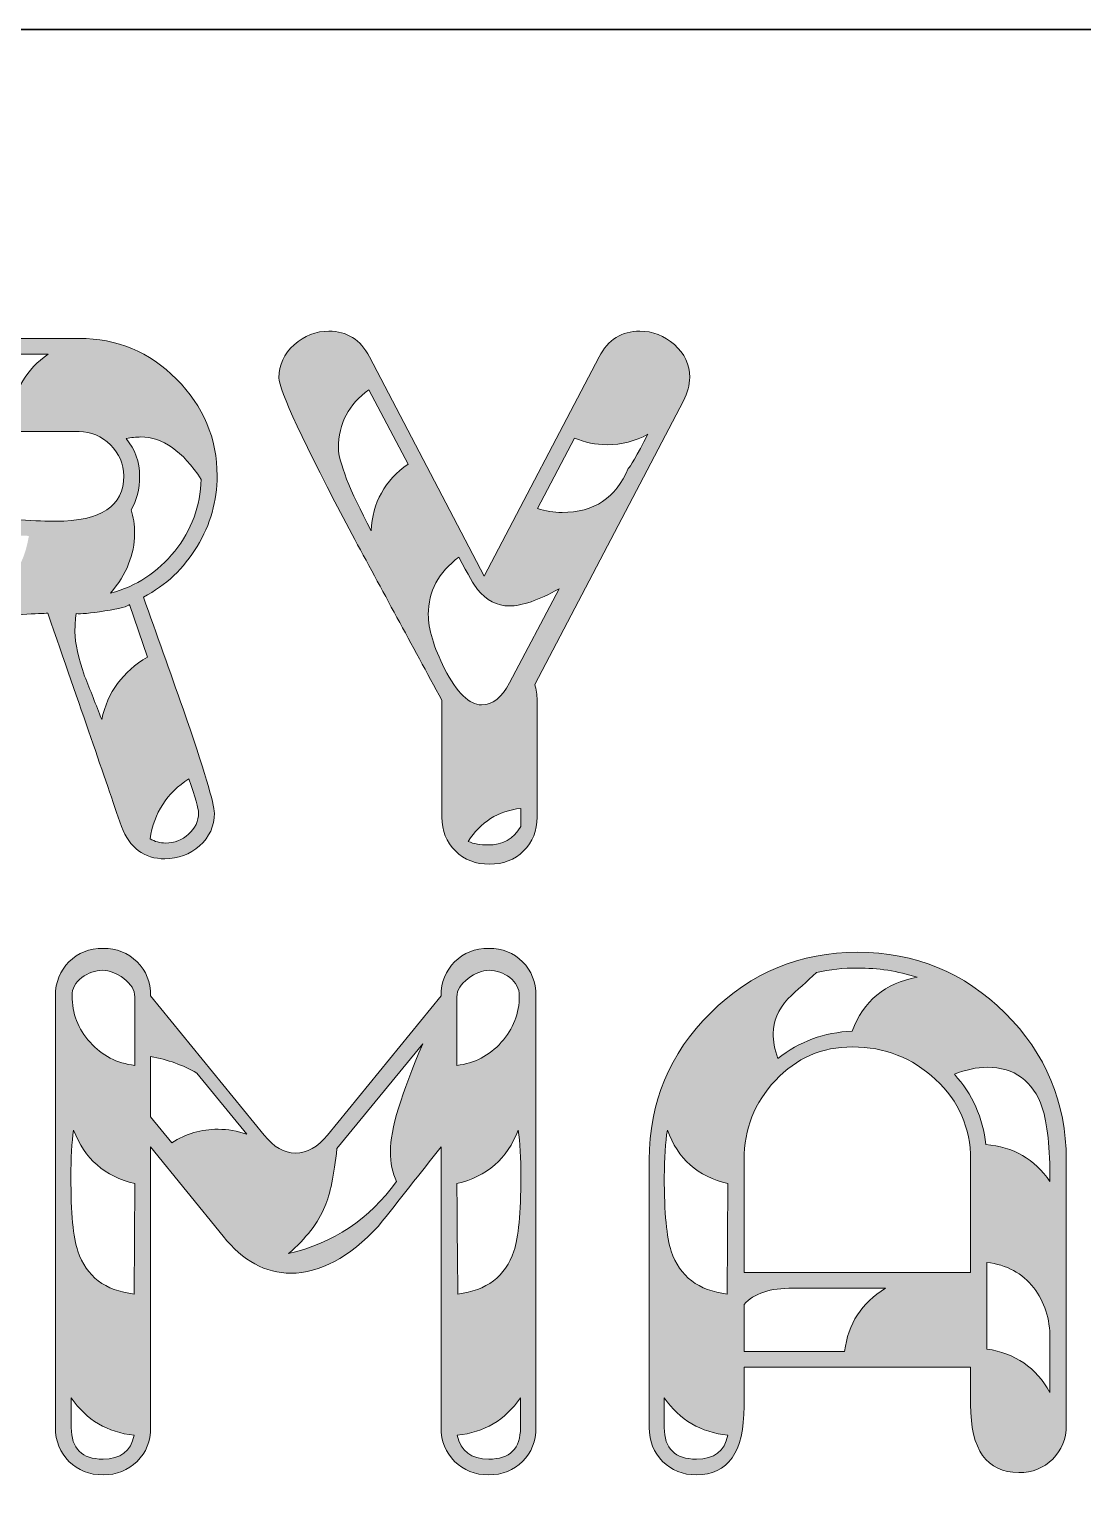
# Model space of a CAD drawing. Extents: x 49 to 2005, y -1071 to -24.
# Drawn here: x 528 to 719.3, y -293.1 to -24.2 of the extents above; entities that cross this region are included whole.
import ezdxf

# ---------------------------------------------------------------- set-up
doc = ezdxf.new("R2010")
doc.units = 0
doc.header["$MEASUREMENT"] = 0
doc.layers.add('Layer 1', color=7, linetype='Continuous', lineweight=0)

# ---------------------------------------------------------------- blocks, each defined once
blk = doc.blocks.new('Block_6')
at = {"layer": 'Layer 1', "true_color": 0x010101, "transparency": 33554687}
h = blk.add_hatch(color=18, dxfattribs=at)
h.dxf.hatch_style = 2
edge = h.paths.add_edge_path()
edge.add_spline(control_points=[(617.19, -278.05), (617.19, -278.05), (617.19, -272.67), (617.19, -272.67), (614.42, -276.67), (610.6, -278.93), (605.72, -279.44), (606.33, -282.33), (608.23, -283.78), (611.42, -283.78), (615.27, -283.78), (617.19, -281.87), (617.19, -278.05)], knot_values=[0, 0, 0, 0, 1, 1, 1, 2, 2, 2, 3, 3, 3, 4, 4, 4, 4], degree=3, periodic=0)
edge = h.paths.add_edge_path()
edge.add_spline(control_points=[(617.26, -232.55), (617.26, -229.11), (617.1, -226.26), (616.77, -224.03), (614.8, -229.25), (611.09, -232.48), (605.65, -233.74), (605.65, -235.98), (605.68, -239.33), (605.72, -243.8), (605.77, -248.28), (605.8, -251.61), (605.8, -253.8), (611.05, -253.19), (614.45, -250.61), (616, -246.04), (616.84, -243.57), (617.26, -239.08), (617.26, -232.55)], knot_values=[0, 0, 0, 0, 1, 1, 1, 2, 2, 2, 3, 3, 3, 4, 4, 4, 5, 5, 5, 6, 6, 6, 6], degree=3, periodic=0)
edge = h.paths.add_edge_path()
edge.add_spline(control_points=[(616.98, -199.64), (616.98, -198.33), (616.41, -197.24), (615.26, -196.35), (614.11, -195.47), (612.85, -195.03), (611.49, -195.03), (610.27, -195.03), (609, -195.53), (607.66, -196.53), (606.32, -197.53), (605.65, -198.64), (605.65, -199.85), (605.65, -199.85), (605.65, -212.29), (605.65, -212.29), (608.84, -211.91), (611.53, -210.52), (613.71, -208.09), (615.89, -205.67), (616.98, -202.85), (616.98, -199.64)], knot_values=[0, 0, 0, 0, 1, 1, 1, 2, 2, 2, 3, 3, 3, 4, 4, 4, 5, 5, 5, 6, 6, 6, 7, 7, 7, 7], degree=3, periodic=0)
edge = h.paths.add_edge_path()
edge.add_spline(control_points=[(599.46, -208.37), (599.46, -208.37), (583.85, -227.38), (583.85, -227.38), (583.33, -232.18), (582.61, -235.7), (581.67, -237.93), (580.45, -240.87), (578.24, -243.71), (575.06, -246.46), (583.17, -244.55), (589.71, -240.19), (594.68, -233.39), (593.93, -231.81), (593.56, -229.99), (593.56, -227.94), (593.56, -223.93), (595.53, -217.41), (599.46, -208.37)], knot_values=[0, 0, 0, 0, 1, 1, 1, 2, 2, 2, 3, 3, 3, 4, 4, 4, 5, 5, 5, 6, 6, 6, 6], degree=3, periodic=0)
edge = h.paths.add_edge_path()
edge.add_spline(control_points=[(567.46, -224.8), (567.46, -224.8), (558.38, -213.68), (558.38, -213.68), (555.9, -212.24), (553.11, -211.24), (550.01, -210.68), (550.01, -210.68), (550.01, -221.65), (550.01, -221.65), (550.01, -221.65), (553.88, -226.33), (553.88, -226.33), (556.41, -224.7), (559.2, -223.89), (562.25, -223.89), (564.03, -223.89), (565.77, -224.19), (567.46, -224.8)], knot_values=[0, 0, 0, 0, 1, 1, 1, 2, 2, 2, 3, 3, 3, 4, 4, 4, 5, 5, 5, 6, 6, 6, 6], degree=3, periodic=0)
edge = h.paths.add_edge_path()
edge.add_spline(control_points=[(547.13, -212.29), (547.13, -212.29), (547.13, -199.85), (547.13, -199.85), (547.13, -198.64), (546.46, -197.53), (545.12, -196.53), (543.79, -195.53), (542.51, -195.03), (541.29, -195.03), (539.93, -195.03), (538.66, -195.47), (537.49, -196.35), (536.32, -197.24), (535.73, -198.33), (535.73, -199.64), (535.73, -202.85), (536.82, -205.67), (539, -208.09), (541.18, -210.52), (543.89, -211.91), (547.13, -212.29)], knot_values=[0, 0, 0, 0, 1, 1, 1, 2, 2, 2, 3, 3, 3, 4, 4, 4, 5, 5, 5, 6, 6, 6, 7, 7, 7, 7], degree=3, periodic=0)
edge = h.paths.add_edge_path()
edge.add_spline(control_points=[(546.99, -279.44), (542.16, -278.93), (538.36, -276.67), (535.59, -272.67), (535.59, -272.67), (535.59, -278.05), (535.59, -278.05), (535.59, -281.87), (537.52, -283.78), (541.36, -283.78), (544.55, -283.78), (546.43, -282.33), (546.99, -279.44)], knot_values=[0, 0, 0, 0, 1, 1, 1, 2, 2, 2, 3, 3, 3, 4, 4, 4, 4], degree=3, periodic=0)
edge = h.paths.add_edge_path()
edge.add_spline(control_points=[(547.13, -233.74), (541.69, -232.48), (537.98, -229.25), (536.01, -224.03), (535.69, -226.26), (535.52, -229.11), (535.52, -232.55), (535.52, -239.08), (535.94, -243.57), (536.79, -246.04), (538.34, -250.61), (541.74, -253.19), (546.99, -253.8), (546.99, -253.8), (547.13, -233.74), (547.13, -233.74)], knot_values=[0, 0, 0, 0, 1, 1, 1, 2, 2, 2, 3, 3, 3, 4, 4, 4, 5, 5, 5, 5], degree=3, periodic=0)
edge = h.paths.add_edge_path()
edge.add_spline(control_points=[(620, -278.05), (620, -280.52), (619.2, -282.57), (617.58, -284.2), (615.96, -285.83), (613.91, -286.64), (611.42, -286.64), (608.94, -286.64), (606.87, -285.83), (605.23, -284.2), (603.59, -282.57), (602.77, -280.52), (602.77, -278.05), (602.77, -278.05), (602.77, -227.1), (602.77, -227.1), (598.97, -231.9), (595.17, -236.7), (591.38, -241.5), (586.03, -247.18), (580.73, -250.02), (575.48, -250.02), (570.88, -250.02), (566.78, -247.79), (563.17, -243.31), (563.17, -243.31), (550.01, -227.1), (550.01, -227.1), (550.01, -227.1), (550.01, -278.05), (550.01, -278.05), (550.01, -280.52), (549.19, -282.57), (547.55, -284.2), (545.91, -285.83), (543.85, -286.64), (541.36, -286.64), (538.87, -286.64), (536.81, -285.83), (535.17, -284.2), (533.53, -282.57), (532.71, -280.52), (532.71, -278.05), (532.71, -278.05), (532.71, -199.64), (532.71, -199.64), (532.71, -197.17), (533.53, -195.12), (535.17, -193.49), (536.81, -191.86), (538.87, -191.04), (541.36, -191.04), (543.85, -191.04), (545.91, -191.86), (547.55, -193.49), (549.19, -195.12), (550.01, -197.17), (550.01, -199.64), (550.01, -199.64), (570.62, -224.94), (570.62, -224.94), (572.36, -227.13), (574.26, -228.22), (576.32, -228.22), (578.43, -228.22), (580.38, -227.13), (582.16, -224.94), (582.16, -224.94), (602.77, -199.64), (602.77, -199.64), (602.77, -197.17), (603.59, -195.12), (605.23, -193.49), (606.87, -191.86), (608.94, -191.04), (611.42, -191.04), (613.91, -191.04), (615.96, -191.86), (617.58, -193.49), (619.2, -195.12), (620, -197.17), (620, -199.64), (620, -199.64), (620, -278.05), (620, -278.05)], knot_values=[0, 0, 0, 0, 1, 1, 1, 2, 2, 2, 3, 3, 3, 4, 4, 4, 5, 5, 5, 6, 6, 6, 7, 7, 7, 8, 8, 8, 9, 9, 9, 10, 10, 10, 11, 11, 11, 12, 12, 12, 13, 13, 13, 14, 14, 14, 15, 15, 15, 16, 16, 16, 17, 17, 17, 18, 18, 18, 19, 19, 19, 20, 20, 20, 21, 21, 21, 22, 22, 22, 23, 23, 23, 24, 24, 24, 25, 25, 25, 26, 26, 26, 27, 27, 27, 28, 28, 28, 28], degree=3, periodic=0)
h = blk.add_hatch(color=18, dxfattribs=at)
h.dxf.hatch_style = 2
edge = h.paths.add_edge_path()
edge.add_spline(control_points=[(713.38, -261.9), (713.38, -258.27), (712.4, -255.19), (710.44, -252.68), (708.35, -250.02), (705.5, -248.49), (701.92, -248.07), (701.92, -248.07), (701.92, -263.79), (701.92, -263.79), (707.04, -264.54), (710.86, -267.17), (713.38, -271.69), (713.38, -271.69), (713.38, -261.9), (713.38, -261.9)], knot_values=[0, 0, 0, 0, 1, 1, 1, 2, 2, 2, 3, 3, 3, 4, 4, 4, 5, 5, 5, 5], degree=3, periodic=0)
edge = h.paths.add_edge_path()
edge.add_spline(control_points=[(713.38, -233.39), (713.38, -227.24), (712.91, -222.77), (711.98, -219.97), (710.3, -215.08), (706.96, -212.64), (701.96, -212.64), (700.09, -212.64), (698.11, -213.06), (696.01, -213.89), (699.28, -217.53), (701.19, -221.79), (701.75, -226.68), (706.7, -227.06), (710.58, -229.29), (713.38, -233.39)], knot_values=[0, 0, 0, 0, 1, 1, 1, 2, 2, 2, 3, 3, 3, 4, 4, 4, 5, 5, 5, 5], degree=3, periodic=0)
edge = h.paths.add_edge_path()
edge.add_spline(control_points=[(689.25, -196.28), (685.74, -195.17), (682.12, -194.61), (678.42, -194.61), (675.89, -194.61), (673.4, -194.89), (670.96, -195.44), (669.23, -197.03), (667.49, -198.61), (665.76, -200.2), (663.98, -202.2), (663.09, -204.3), (663.09, -206.49), (663.09, -207.84), (663.37, -209.35), (663.93, -211.03), (667.87, -207.95), (672.37, -206.3), (677.44, -206.07), (679.5, -200.62), (683.44, -197.36), (689.25, -196.28)], knot_values=[0, 0, 0, 0, 1, 1, 1, 2, 2, 2, 3, 3, 3, 4, 4, 4, 5, 5, 5, 6, 6, 6, 7, 7, 7, 7], degree=3, periodic=0)
edge = h.paths.add_edge_path()
edge.add_spline(control_points=[(683.49, -252.75), (683.49, -252.75), (666.7, -252.75), (666.7, -252.75), (662.56, -252.7), (659.6, -253.69), (657.81, -255.72), (657.81, -255.72), (657.81, -264.21), (657.81, -264.21), (657.81, -264.21), (676.08, -264.21), (676.08, -264.21), (676.69, -259.23), (679.16, -255.4), (683.49, -252.75)], knot_values=[0, 0, 0, 0, 1, 1, 1, 2, 2, 2, 3, 3, 3, 4, 4, 4, 5, 5, 5, 5], degree=3, periodic=0)
edge = h.paths.add_edge_path()
edge.add_spline(control_points=[(698.96, -249.88), (698.96, -249.88), (698.96, -229.41), (698.96, -229.41), (698.96, -223.63), (696.84, -218.77), (692.6, -214.84), (688.35, -210.9), (683.32, -208.93), (677.51, -208.93), (671.97, -208.93), (667.31, -210.96), (663.51, -215.01), (659.71, -219.07), (657.81, -223.86), (657.81, -229.41), (657.81, -229.41), (657.81, -249.88), (657.81, -249.88), (657.81, -249.88), (698.96, -249.88), (698.96, -249.88)], knot_values=[0, 0, 0, 0, 1, 1, 1, 2, 2, 2, 3, 3, 3, 4, 4, 4, 5, 5, 5, 6, 6, 6, 7, 7, 7, 7], degree=3, periodic=0)
edge = h.paths.add_edge_path()
edge.add_spline(control_points=[(654.86, -279.44), (649.97, -278.93), (646.12, -276.67), (643.32, -272.67), (643.32, -272.67), (643.32, -278.05), (643.32, -278.05), (643.32, -281.87), (645.27, -283.78), (649.16, -283.78), (652.39, -283.78), (654.29, -282.33), (654.86, -279.44)], knot_values=[0, 0, 0, 0, 1, 1, 1, 2, 2, 2, 3, 3, 3, 4, 4, 4, 4], degree=3, periodic=0)
edge = h.paths.add_edge_path()
edge.add_spline(control_points=[(654.86, -233.74), (649.43, -232.48), (645.77, -229.25), (643.88, -224.03), (643.5, -226.26), (643.32, -229.11), (643.32, -232.55), (643.32, -239.08), (643.74, -243.57), (644.57, -246.04), (646.15, -250.61), (649.53, -253.19), (654.72, -253.8), (654.72, -253.8), (654.86, -233.74), (654.86, -233.74)], knot_values=[0, 0, 0, 0, 1, 1, 1, 2, 2, 2, 3, 3, 3, 4, 4, 4, 5, 5, 5, 5], degree=3, periodic=0)
edge = h.paths.add_edge_path()
edge.add_spline(control_points=[(716.34, -277.63), (716.34, -280.1), (715.52, -282.15), (713.88, -283.78), (712.25, -285.41), (710.19, -286.22), (707.72, -286.22), (701.88, -286.22), (698.96, -282.1), (698.96, -273.85), (698.96, -273.01), (698.96, -271.83), (698.96, -270.29), (698.96, -268.75), (698.96, -267.68), (698.96, -267.07), (698.96, -267.07), (657.81, -267.07), (657.81, -267.07), (657.81, -267.73), (657.81, -268.86), (657.81, -270.46), (657.81, -272.07), (657.81, -273.32), (657.81, -274.2), (657.81, -282.5), (654.91, -286.64), (649.12, -286.64), (646.67, -286.64), (644.63, -285.83), (643.01, -284.2), (641.39, -282.57), (640.58, -280.52), (640.58, -278.05), (640.58, -278.05), (640.58, -229.41), (640.58, -229.41), (640.58, -219.02), (644.28, -210.14), (651.69, -202.78), (659.1, -195.42), (668.01, -191.74), (678.42, -191.74), (688.88, -191.74), (697.81, -195.42), (705.22, -202.78), (712.63, -210.14), (716.34, -219.02), (716.34, -229.41), (716.34, -229.41), (716.34, -277.63), (716.34, -277.63)], knot_values=[0, 0, 0, 0, 1, 1, 1, 2, 2, 2, 3, 3, 3, 4, 4, 4, 5, 5, 5, 6, 6, 6, 7, 7, 7, 8, 8, 8, 9, 9, 9, 10, 10, 10, 11, 11, 11, 12, 12, 12, 13, 13, 13, 14, 14, 14, 15, 15, 15, 16, 16, 16, 17, 17, 17, 17], degree=3, periodic=0)
at = {"layer": 'Layer 1'}
for points, knots in [([(620, -278.05), (620, -280.52), (619.2, -282.57), (617.58, -284.2), (615.96, -285.83), (613.91, -286.64), (611.42, -286.64), (608.94, -286.64), (606.87, -285.83), (605.23, -284.2), (603.59, -282.57), (602.77, -280.52), (602.77, -278.05), (602.77, -278.05), (602.77, -227.1), (602.77, -227.1), (598.97, -231.9), (595.17, -236.7), (591.38, -241.5), (586.03, -247.18), (580.73, -250.02), (575.48, -250.02), (570.88, -250.02), (566.78, -247.79), (563.17, -243.31), (563.17, -243.31), (550.01, -227.1), (550.01, -227.1), (550.01, -227.1), (550.01, -278.05), (550.01, -278.05), (550.01, -280.52), (549.19, -282.57), (547.55, -284.2), (545.91, -285.83), (543.85, -286.64), (541.36, -286.64), (538.87, -286.64), (536.81, -285.83), (535.17, -284.2), (533.53, -282.57), (532.71, -280.52), (532.71, -278.05), (532.71, -278.05), (532.71, -199.64), (532.71, -199.64), (532.71, -197.17), (533.53, -195.12), (535.17, -193.49), (536.81, -191.86), (538.87, -191.04), (541.36, -191.04), (543.85, -191.04), (545.91, -191.86), (547.55, -193.49), (549.19, -195.12), (550.01, -197.17), (550.01, -199.64), (550.01, -199.64), (570.62, -224.94), (570.62, -224.94), (572.36, -227.13), (574.26, -228.22), (576.32, -228.22), (578.43, -228.22), (580.38, -227.13), (582.16, -224.94), (582.16, -224.94), (602.77, -199.64), (602.77, -199.64), (602.77, -197.17), (603.59, -195.12), (605.23, -193.49), (606.87, -191.86), (608.94, -191.04), (611.42, -191.04), (613.91, -191.04), (615.96, -191.86), (617.58, -193.49), (619.2, -195.12), (620, -197.17), (620, -199.64), (620, -199.64), (620, -278.05), (620, -278.05)], [0, 0, 0, 0, 1, 1, 1, 2, 2, 2, 3, 3, 3, 4, 4, 4, 5, 5, 5, 6, 6, 6, 7, 7, 7, 8, 8, 8, 9, 9, 9, 10, 10, 10, 11, 11, 11, 12, 12, 12, 13, 13, 13, 14, 14, 14, 15, 15, 15, 16, 16, 16, 17, 17, 17, 18, 18, 18, 19, 19, 19, 20, 20, 20, 21, 21, 21, 22, 22, 22, 23, 23, 23, 24, 24, 24, 25, 25, 25, 26, 26, 26, 27, 27, 27, 28, 28, 28, 28]), ([(716.34, -277.63), (716.34, -280.1), (715.52, -282.15), (713.88, -283.78), (712.25, -285.41), (710.19, -286.22), (707.72, -286.22), (701.88, -286.22), (698.96, -282.1), (698.96, -273.85), (698.96, -273.01), (698.96, -271.83), (698.96, -270.29), (698.96, -268.75), (698.96, -267.68), (698.96, -267.07), (698.96, -267.07), (657.81, -267.07), (657.81, -267.07), (657.81, -267.73), (657.81, -268.86), (657.81, -270.46), (657.81, -272.07), (657.81, -273.32), (657.81, -274.2), (657.81, -282.5), (654.91, -286.64), (649.12, -286.64), (646.67, -286.64), (644.63, -285.83), (643.01, -284.2), (641.39, -282.57), (640.58, -280.52), (640.58, -278.05), (640.58, -278.05), (640.58, -229.41), (640.58, -229.41), (640.58, -219.02), (644.28, -210.14), (651.69, -202.78), (659.1, -195.42), (668.01, -191.74), (678.42, -191.74), (688.88, -191.74), (697.81, -195.42), (705.22, -202.78), (712.63, -210.14), (716.34, -219.02), (716.34, -229.41), (716.34, -229.41), (716.34, -277.63), (716.34, -277.63)], [0, 0, 0, 0, 1, 1, 1, 2, 2, 2, 3, 3, 3, 4, 4, 4, 5, 5, 5, 6, 6, 6, 7, 7, 7, 8, 8, 8, 9, 9, 9, 10, 10, 10, 11, 11, 11, 12, 12, 12, 13, 13, 13, 14, 14, 14, 15, 15, 15, 16, 16, 16, 17, 17, 17, 17]), ([(547.13, -212.29), (547.13, -212.29), (547.13, -199.85), (547.13, -199.85), (547.13, -198.64), (546.46, -197.53), (545.12, -196.53), (543.79, -195.53), (542.51, -195.03), (541.29, -195.03), (539.93, -195.03), (538.66, -195.47), (537.49, -196.35), (536.32, -197.24), (535.73, -198.33), (535.73, -199.64), (535.73, -202.85), (536.82, -205.67), (539, -208.09), (541.18, -210.52), (543.89, -211.91), (547.13, -212.29)], [0, 0, 0, 0, 1, 1, 1, 2, 2, 2, 3, 3, 3, 4, 4, 4, 5, 5, 5, 6, 6, 6, 7, 7, 7, 7]), ([(616.98, -199.64), (616.98, -198.33), (616.41, -197.24), (615.26, -196.35), (614.11, -195.47), (612.85, -195.03), (611.49, -195.03), (610.27, -195.03), (609, -195.53), (607.66, -196.53), (606.32, -197.53), (605.65, -198.64), (605.65, -199.85), (605.65, -199.85), (605.65, -212.29), (605.65, -212.29), (608.84, -211.91), (611.53, -210.52), (613.71, -208.09), (615.89, -205.67), (616.98, -202.85), (616.98, -199.64)], [0, 0, 0, 0, 1, 1, 1, 2, 2, 2, 3, 3, 3, 4, 4, 4, 5, 5, 5, 6, 6, 6, 7, 7, 7, 7]), ([(689.25, -196.28), (685.74, -195.17), (682.12, -194.61), (678.42, -194.61), (675.89, -194.61), (673.4, -194.89), (670.96, -195.44), (669.23, -197.03), (667.49, -198.61), (665.76, -200.2), (663.98, -202.2), (663.09, -204.3), (663.09, -206.49), (663.09, -207.84), (663.37, -209.35), (663.93, -211.03), (667.87, -207.95), (672.37, -206.3), (677.44, -206.07), (679.5, -200.62), (683.44, -197.36), (689.25, -196.28)], [0, 0, 0, 0, 1, 1, 1, 2, 2, 2, 3, 3, 3, 4, 4, 4, 5, 5, 5, 6, 6, 6, 7, 7, 7, 7]), ([(599.46, -208.37), (599.46, -208.37), (583.85, -227.38), (583.85, -227.38), (583.33, -232.18), (582.61, -235.7), (581.67, -237.93), (580.45, -240.87), (578.24, -243.71), (575.06, -246.46), (583.17, -244.55), (589.71, -240.19), (594.68, -233.39), (593.93, -231.81), (593.56, -229.99), (593.56, -227.94), (593.56, -223.93), (595.53, -217.41), (599.46, -208.37)], [0, 0, 0, 0, 1, 1, 1, 2, 2, 2, 3, 3, 3, 4, 4, 4, 5, 5, 5, 6, 6, 6, 6]), ([(698.96, -249.88), (698.96, -249.88), (698.96, -229.41), (698.96, -229.41), (698.96, -223.63), (696.84, -218.77), (692.6, -214.84), (688.35, -210.9), (683.32, -208.93), (677.51, -208.93), (671.97, -208.93), (667.31, -210.96), (663.51, -215.01), (659.71, -219.07), (657.81, -223.86), (657.81, -229.41), (657.81, -229.41), (657.81, -249.88), (657.81, -249.88), (657.81, -249.88), (698.96, -249.88), (698.96, -249.88)], [0, 0, 0, 0, 1, 1, 1, 2, 2, 2, 3, 3, 3, 4, 4, 4, 5, 5, 5, 6, 6, 6, 7, 7, 7, 7]), ([(567.46, -224.8), (567.46, -224.8), (558.38, -213.68), (558.38, -213.68), (555.9, -212.24), (553.11, -211.24), (550.01, -210.68), (550.01, -210.68), (550.01, -221.65), (550.01, -221.65), (550.01, -221.65), (553.88, -226.33), (553.88, -226.33), (556.41, -224.7), (559.2, -223.89), (562.25, -223.89), (564.03, -223.89), (565.77, -224.19), (567.46, -224.8)], [0, 0, 0, 0, 1, 1, 1, 2, 2, 2, 3, 3, 3, 4, 4, 4, 5, 5, 5, 6, 6, 6, 6]), ([(713.38, -233.39), (713.38, -227.24), (712.91, -222.77), (711.98, -219.97), (710.3, -215.08), (706.96, -212.64), (701.96, -212.64), (700.09, -212.64), (698.11, -213.06), (696.01, -213.89), (699.28, -217.53), (701.19, -221.79), (701.75, -226.68), (706.7, -227.06), (710.58, -229.29), (713.38, -233.39)], [0, 0, 0, 0, 1, 1, 1, 2, 2, 2, 3, 3, 3, 4, 4, 4, 5, 5, 5, 5]), ([(547.13, -233.74), (541.69, -232.48), (537.98, -229.25), (536.01, -224.03), (535.69, -226.26), (535.52, -229.11), (535.52, -232.55), (535.52, -239.08), (535.94, -243.57), (536.79, -246.04), (538.34, -250.61), (541.74, -253.19), (546.99, -253.8), (546.99, -253.8), (547.13, -233.74), (547.13, -233.74)], [0, 0, 0, 0, 1, 1, 1, 2, 2, 2, 3, 3, 3, 4, 4, 4, 5, 5, 5, 5]), ([(617.26, -232.55), (617.26, -229.11), (617.1, -226.26), (616.77, -224.03), (614.8, -229.25), (611.09, -232.48), (605.65, -233.74), (605.65, -235.98), (605.68, -239.33), (605.72, -243.8), (605.77, -248.28), (605.8, -251.61), (605.8, -253.8), (611.05, -253.19), (614.45, -250.61), (616, -246.04), (616.84, -243.57), (617.26, -239.08), (617.26, -232.55)], [0, 0, 0, 0, 1, 1, 1, 2, 2, 2, 3, 3, 3, 4, 4, 4, 5, 5, 5, 6, 6, 6, 6]), ([(654.86, -233.74), (649.43, -232.48), (645.77, -229.25), (643.88, -224.03), (643.5, -226.26), (643.32, -229.11), (643.32, -232.55), (643.32, -239.08), (643.74, -243.57), (644.57, -246.04), (646.15, -250.61), (649.53, -253.19), (654.72, -253.8), (654.72, -253.8), (654.86, -233.74), (654.86, -233.74)], [0, 0, 0, 0, 1, 1, 1, 2, 2, 2, 3, 3, 3, 4, 4, 4, 5, 5, 5, 5]), ([(713.38, -261.9), (713.38, -258.27), (712.4, -255.19), (710.44, -252.68), (708.35, -250.02), (705.5, -248.49), (701.92, -248.07), (701.92, -248.07), (701.92, -263.79), (701.92, -263.79), (707.04, -264.54), (710.86, -267.17), (713.38, -271.69), (713.38, -271.69), (713.38, -261.9), (713.38, -261.9)], [0, 0, 0, 0, 1, 1, 1, 2, 2, 2, 3, 3, 3, 4, 4, 4, 5, 5, 5, 5]), ([(683.49, -252.75), (683.49, -252.75), (666.7, -252.75), (666.7, -252.75), (662.56, -252.7), (659.6, -253.69), (657.81, -255.72), (657.81, -255.72), (657.81, -264.21), (657.81, -264.21), (657.81, -264.21), (676.08, -264.21), (676.08, -264.21), (676.69, -259.23), (679.16, -255.4), (683.49, -252.75)], [0, 0, 0, 0, 1, 1, 1, 2, 2, 2, 3, 3, 3, 4, 4, 4, 5, 5, 5, 5]), ([(546.99, -279.44), (542.16, -278.93), (538.36, -276.67), (535.59, -272.67), (535.59, -272.67), (535.59, -278.05), (535.59, -278.05), (535.59, -281.87), (537.52, -283.78), (541.36, -283.78), (544.55, -283.78), (546.43, -282.33), (546.99, -279.44)], [0, 0, 0, 0, 1, 1, 1, 2, 2, 2, 3, 3, 3, 4, 4, 4, 4]), ([(617.19, -278.05), (617.19, -278.05), (617.19, -272.67), (617.19, -272.67), (614.42, -276.67), (610.6, -278.93), (605.72, -279.44), (606.33, -282.33), (608.23, -283.78), (611.42, -283.78), (615.27, -283.78), (617.19, -281.87), (617.19, -278.05)], [0, 0, 0, 0, 1, 1, 1, 2, 2, 2, 3, 3, 3, 4, 4, 4, 4]), ([(654.86, -279.44), (649.97, -278.93), (646.12, -276.67), (643.32, -272.67), (643.32, -272.67), (643.32, -278.05), (643.32, -278.05), (643.32, -281.87), (645.27, -283.78), (649.16, -283.78), (652.39, -283.78), (654.29, -282.33), (654.86, -279.44)], [0, 0, 0, 0, 1, 1, 1, 2, 2, 2, 3, 3, 3, 4, 4, 4, 4])]:
    blk.add_open_spline(points, degree=3, knots=knots, dxfattribs=at)
blk = doc.blocks.new('Block_7')
at = {"layer": 'Layer 1', "true_color": 0x010101, "transparency": 33554687}
h = blk.add_hatch(color=18, dxfattribs=at)
h.dxf.hatch_style = 2
edge = h.paths.add_edge_path()
edge.add_spline(control_points=[(558.7, -166.4), (558.7, -165.7), (558.11, -163.65), (556.94, -160.25), (552.96, -162.81), (550.61, -166.44), (549.91, -171.15), (550.75, -171.66), (551.69, -171.92), (552.72, -171.92), (554.32, -171.92), (555.71, -171.38), (556.91, -170.31), (558.1, -169.24), (558.7, -167.93), (558.7, -166.4)], knot_values=[0, 0, 0, 0, 1, 1, 1, 2, 2, 2, 3, 3, 3, 4, 4, 4, 5, 5, 5, 5], degree=3, periodic=0)
edge = h.paths.add_edge_path()
edge.add_spline(control_points=[(559.19, -105.88), (555.82, -100.75), (552.16, -98.19), (548.22, -98.19), (547.38, -98.19), (546.48, -98.28), (545.55, -98.47), (547.19, -100.47), (548.01, -102.73), (548.01, -105.25), (548.01, -107.72), (547.49, -109.77), (546.46, -111.4), (546.88, -112.66), (547.09, -114.12), (547.09, -115.8), (547.09, -119.48), (545.64, -123.07), (542.73, -126.56), (547.42, -125.3), (551.3, -122.75), (554.38, -118.91), (557.45, -115.07), (559.05, -110.72), (559.19, -105.88)], knot_values=[0, 0, 0, 0, 1, 1, 1, 2, 2, 2, 3, 3, 3, 4, 4, 4, 5, 5, 5, 6, 6, 6, 7, 7, 7, 8, 8, 8, 8], degree=3, periodic=0)
edge = h.paths.add_edge_path()
edge.add_spline(control_points=[(549.42, -138.16), (549.42, -138.16), (546.18, -128.59), (546.18, -128.59), (545.9, -128.96), (544.41, -129.36), (541.71, -129.78), (539.02, -130.2), (537.27, -130.36), (536.47, -130.27), (536.33, -131.34), (536.26, -132.43), (536.26, -133.55), (536.26, -135.65), (536.85, -138.33), (538.02, -141.59), (539.05, -144.2), (540.08, -146.83), (541.12, -149.48), (542.19, -144.55), (544.96, -140.77), (549.42, -138.16)], knot_values=[0, 0, 0, 0, 1, 1, 1, 2, 2, 2, 3, 3, 3, 4, 4, 4, 5, 5, 5, 6, 6, 6, 7, 7, 7, 7], degree=3, periodic=0)
edge = h.paths.add_edge_path()
edge.add_spline(control_points=[(527.89, -116.15), (523.62, -115.96), (521, -115.87), (520.01, -115.87), (513.17, -115.87), (509.74, -117.83), (509.74, -121.74), (509.74, -125.47), (511.64, -127.33), (515.44, -127.33), (522.52, -127.33), (526.67, -123.6), (527.89, -116.15)], knot_values=[0, 0, 0, 0, 1, 1, 1, 2, 2, 2, 3, 3, 3, 4, 4, 4, 4], degree=3, periodic=0)
edge = h.paths.add_edge_path()
edge.add_spline(control_points=[(531.41, -83.17), (531.41, -83.17), (521.84, -83.17), (521.84, -83.17), (518.46, -83.17), (515.55, -84.21), (513.08, -86.31), (510.62, -88.41), (509.18, -91.09), (508.76, -94.35), (508.76, -94.35), (524.8, -94.35), (524.8, -94.35), (525.22, -89.64), (527.42, -85.91), (531.41, -83.17)], knot_values=[0, 0, 0, 0, 1, 1, 1, 2, 2, 2, 3, 3, 3, 4, 4, 4, 5, 5, 5, 5], degree=3, periodic=0)
edge = h.paths.add_edge_path()
edge.add_spline(control_points=[(545.13, -105.25), (545.13, -103.11), (544.32, -101.23), (542.7, -99.62), (541.08, -98.02), (539.19, -97.21), (537.04, -97.21), (537.04, -97.21), (508.69, -97.21), (508.69, -97.21), (508.69, -97.21), (508.69, -116.15), (508.69, -116.15), (510.56, -114.05), (514.24, -113.01), (519.73, -113.01), (521.18, -113.01), (523.35, -113.09), (526.24, -113.25), (529.12, -113.41), (531.29, -113.49), (532.74, -113.49), (541, -113.49), (545.13, -110.75), (545.13, -105.25)], knot_values=[0, 0, 0, 0, 1, 1, 1, 2, 2, 2, 3, 3, 3, 4, 4, 4, 5, 5, 5, 6, 6, 6, 7, 7, 7, 8, 8, 8, 8], degree=3, periodic=0)
edge = h.paths.add_edge_path()
edge.add_spline(control_points=[(505.8, -157.45), (505.8, -157.45), (505.8, -144.45), (505.8, -144.45), (501.11, -144.08), (497.36, -141.96), (494.55, -138.09), (494.55, -138.09), (494.55, -153.05), (494.55, -153.05), (496.89, -156.03), (500.64, -157.5), (505.8, -157.45)], knot_values=[0, 0, 0, 0, 1, 1, 1, 2, 2, 2, 3, 3, 3, 4, 4, 4, 4], degree=3, periodic=0)
edge = h.paths.add_edge_path()
edge.add_spline(control_points=[(505.8, -123.28), (505.8, -123.28), (505.8, -107.83), (505.8, -107.83), (501.11, -107.46), (497.36, -105.34), (494.55, -101.47), (494.55, -101.47), (494.55, -110.7), (494.55, -110.7), (494.55, -113.91), (495.64, -116.74), (497.82, -119.19), (500, -121.64), (502.66, -123), (505.8, -123.28)], knot_values=[0, 0, 0, 0, 1, 1, 1, 2, 2, 2, 3, 3, 3, 4, 4, 4, 5, 5, 5, 5], degree=3, periodic=0)
edge = h.paths.add_edge_path()
edge.add_spline(control_points=[(562.08, -105.25), (562.08, -109.81), (560.87, -114.09), (558.46, -118.07), (556.04, -122.06), (552.79, -125.12), (548.71, -127.26), (551.1, -134.02), (553.5, -140.77), (555.89, -147.53), (559.69, -158.52), (561.59, -164.84), (561.59, -166.47), (561.59, -168.84), (560.69, -170.82), (558.91, -172.41), (557.13, -173.99), (555.02, -174.78), (552.58, -174.78), (548.83, -174.78), (546.2, -172.83), (544.7, -168.91), (541.75, -160.29), (537.29, -147.39), (531.34, -130.2), (530.63, -130.2), (529.07, -130.27), (526.66, -130.41), (524.24, -130.55), (522.31, -130.62), (520.86, -130.62), (514.62, -130.62), (510.56, -129.45), (508.69, -127.12), (508.69, -127.12), (508.69, -165.91), (508.69, -165.91), (508.69, -168.14), (507.83, -170.11), (506.12, -171.81), (504.41, -173.51), (502.43, -174.36), (500.18, -174.36), (497.92, -174.36), (495.94, -173.51), (494.23, -171.81), (492.52, -170.11), (491.66, -168.14), (491.66, -165.91), (491.66, -165.91), (491.66, -88.76), (491.66, -88.76), (491.66, -86.52), (492.52, -84.55), (494.23, -82.85), (495.94, -81.15), (497.92, -80.3), (500.18, -80.3), (500.18, -80.3), (537.04, -80.3), (537.04, -80.3), (543.88, -80.3), (549.77, -82.76), (554.69, -87.67), (559.62, -92.59), (562.08, -98.45), (562.08, -105.25)], knot_values=[0, 0, 0, 0, 1, 1, 1, 2, 2, 2, 3, 3, 3, 4, 4, 4, 5, 5, 5, 6, 6, 6, 7, 7, 7, 8, 8, 8, 9, 9, 9, 10, 10, 10, 11, 11, 11, 12, 12, 12, 13, 13, 13, 14, 14, 14, 15, 15, 15, 16, 16, 16, 17, 17, 17, 18, 18, 18, 19, 19, 19, 20, 20, 20, 21, 21, 21, 22, 22, 22, 22], degree=3, periodic=0)
h = blk.add_hatch(color=18, dxfattribs=at)
h.dxf.hatch_style = 2
edge = h.paths.add_edge_path()
edge.add_spline(control_points=[(640.33, -97.7), (638.03, -98.96), (635.56, -99.59), (632.93, -99.59), (630.86, -99.59), (628.88, -99.19), (627, -98.38), (627, -98.38), (620.3, -111.16), (620.3, -111.16), (621.75, -111.64), (623.24, -111.89), (624.74, -111.89), (630.57, -111.89), (634.57, -109.23), (636.74, -103.92), (637.11, -103.69), (638.31, -101.61), (640.33, -97.7)], knot_values=[0, 0, 0, 0, 1, 1, 1, 2, 2, 2, 3, 3, 3, 4, 4, 4, 5, 5, 5, 6, 6, 6, 6], degree=3, periodic=0)
edge = h.paths.add_edge_path()
edge.add_spline(control_points=[(617.26, -168.91), (617.26, -168.91), (617.26, -165.63), (617.26, -165.63), (613.12, -166.09), (609.93, -168.1), (607.69, -171.64), (608.72, -172.06), (609.91, -172.27), (611.26, -172.27), (613.96, -172.27), (615.96, -171.15), (617.26, -168.91)], knot_values=[0, 0, 0, 0, 1, 1, 1, 2, 2, 2, 3, 3, 3, 4, 4, 4, 4], degree=3, periodic=0)
edge = h.paths.add_edge_path()
edge.add_spline(control_points=[(624.21, -125.78), (620.41, -127.84), (617.41, -128.87), (615.21, -128.87), (612.91, -128.87), (610.97, -127.87), (609.38, -125.86), (608.81, -125.16), (607.69, -123.21), (606, -119.99), (602.3, -122.79), (600.45, -126.26), (600.45, -130.41), (600.45, -133.02), (601.43, -136.3), (603.4, -140.26), (605.64, -144.64), (607.89, -146.83), (610.13, -146.83), (612.15, -146.83), (613.83, -145.5), (615.19, -142.83), (615.19, -142.83), (624.21, -125.78), (624.21, -125.78)], knot_values=[0, 0, 0, 0, 1, 1, 1, 2, 2, 2, 3, 3, 3, 4, 4, 4, 5, 5, 5, 6, 6, 6, 7, 7, 7, 8, 8, 8, 8], degree=3, periodic=0)
edge = h.paths.add_edge_path()
edge.add_spline(control_points=[(596.77, -103.13), (596.77, -103.13), (589.64, -89.65), (589.64, -89.65), (585.97, -92.22), (584.13, -95.73), (584.13, -100.21), (584.13, -102.68), (586.11, -107.69), (590.06, -115.24), (590.3, -110.11), (592.53, -106.07), (596.77, -103.13)], knot_values=[0, 0, 0, 0, 1, 1, 1, 2, 2, 2, 3, 3, 3, 4, 4, 4, 4], degree=3, periodic=0)
edge = h.paths.add_edge_path()
edge.add_spline(control_points=[(647.93, -87.36), (647.93, -88.76), (647.56, -90.18), (646.81, -91.62), (646.81, -91.62), (619.79, -143.12), (619.79, -143.12), (620.07, -144.01), (620.22, -144.97), (620.22, -145.99), (620.22, -145.99), (620.22, -167.23), (620.22, -167.23), (620.22, -169.7), (619.39, -171.74), (617.75, -173.35), (616.11, -174.96), (614.05, -175.76), (611.56, -175.76), (609.08, -175.76), (607.01, -174.96), (605.37, -173.35), (603.73, -171.74), (602.91, -169.7), (602.91, -167.23), (602.91, -167.23), (602.91, -145.99), (602.91, -145.99), (597.47, -135.97), (592.03, -125.93), (586.59, -115.87), (577.73, -99.15), (573.3, -89.66), (573.3, -87.43), (573.3, -85.1), (574.22, -83.11), (576.08, -81.45), (577.93, -79.8), (580.03, -78.97), (582.37, -78.97), (585.65, -78.97), (588.12, -80.53), (589.76, -83.65), (589.76, -83.65), (610.58, -123.49), (610.58, -123.49), (610.58, -123.49), (631.47, -83.65), (631.47, -83.65), (633.11, -80.53), (635.57, -78.97), (638.86, -78.97), (641.2, -78.97), (643.3, -79.79), (645.15, -81.42), (647, -83.05), (647.93, -85.03), (647.93, -87.36)], knot_values=[0, 0, 0, 0, 1, 1, 1, 2, 2, 2, 3, 3, 3, 4, 4, 4, 5, 5, 5, 6, 6, 6, 7, 7, 7, 8, 8, 8, 9, 9, 9, 10, 10, 10, 11, 11, 11, 12, 12, 12, 13, 13, 13, 14, 14, 14, 15, 15, 15, 16, 16, 16, 17, 17, 17, 18, 18, 18, 19, 19, 19, 19], degree=3, periodic=0)
at = {"layer": 'Layer 1'}
for points, knots in [([(562.08, -105.25), (562.08, -109.81), (560.87, -114.09), (558.46, -118.07), (556.04, -122.06), (552.79, -125.12), (548.71, -127.26), (551.1, -134.02), (553.5, -140.77), (555.89, -147.53), (559.69, -158.52), (561.59, -164.84), (561.59, -166.47), (561.59, -168.84), (560.69, -170.82), (558.91, -172.41), (557.13, -173.99), (555.02, -174.78), (552.58, -174.78), (548.83, -174.78), (546.2, -172.83), (544.7, -168.91), (541.75, -160.29), (537.29, -147.39), (531.34, -130.2), (530.63, -130.2), (529.07, -130.27), (526.66, -130.41), (524.24, -130.55), (522.31, -130.62), (520.86, -130.62), (514.62, -130.62), (510.56, -129.45), (508.69, -127.12), (508.69, -127.12), (508.69, -165.91), (508.69, -165.91), (508.69, -168.14), (507.83, -170.11), (506.12, -171.81), (504.41, -173.51), (502.43, -174.36), (500.18, -174.36), (497.92, -174.36), (495.94, -173.51), (494.23, -171.81), (492.52, -170.11), (491.66, -168.14), (491.66, -165.91), (491.66, -165.91), (491.66, -88.76), (491.66, -88.76), (491.66, -86.52), (492.52, -84.55), (494.23, -82.85), (495.94, -81.15), (497.92, -80.3), (500.18, -80.3), (500.18, -80.3), (537.04, -80.3), (537.04, -80.3), (543.88, -80.3), (549.77, -82.76), (554.69, -87.67), (559.62, -92.59), (562.08, -98.45), (562.08, -105.25)], [0, 0, 0, 0, 1, 1, 1, 2, 2, 2, 3, 3, 3, 4, 4, 4, 5, 5, 5, 6, 6, 6, 7, 7, 7, 8, 8, 8, 9, 9, 9, 10, 10, 10, 11, 11, 11, 12, 12, 12, 13, 13, 13, 14, 14, 14, 15, 15, 15, 16, 16, 16, 17, 17, 17, 18, 18, 18, 19, 19, 19, 20, 20, 20, 21, 21, 21, 22, 22, 22, 22]), ([(647.93, -87.36), (647.93, -88.76), (647.56, -90.18), (646.81, -91.62), (646.81, -91.62), (619.79, -143.12), (619.79, -143.12), (620.07, -144.01), (620.22, -144.97), (620.22, -145.99), (620.22, -145.99), (620.22, -167.23), (620.22, -167.23), (620.22, -169.7), (619.39, -171.74), (617.75, -173.35), (616.11, -174.96), (614.05, -175.76), (611.56, -175.76), (609.08, -175.76), (607.01, -174.96), (605.37, -173.35), (603.73, -171.74), (602.91, -169.7), (602.91, -167.23), (602.91, -167.23), (602.91, -145.99), (602.91, -145.99), (597.47, -135.97), (592.03, -125.93), (586.59, -115.87), (577.73, -99.15), (573.3, -89.66), (573.3, -87.43), (573.3, -85.1), (574.22, -83.11), (576.08, -81.45), (577.93, -79.8), (580.03, -78.97), (582.37, -78.97), (585.65, -78.97), (588.12, -80.53), (589.76, -83.65), (589.76, -83.65), (610.58, -123.49), (610.58, -123.49), (610.58, -123.49), (631.47, -83.65), (631.47, -83.65), (633.11, -80.53), (635.57, -78.97), (638.86, -78.97), (641.2, -78.97), (643.3, -79.79), (645.15, -81.42), (647, -83.05), (647.93, -85.03), (647.93, -87.36)], [0, 0, 0, 0, 1, 1, 1, 2, 2, 2, 3, 3, 3, 4, 4, 4, 5, 5, 5, 6, 6, 6, 7, 7, 7, 8, 8, 8, 9, 9, 9, 10, 10, 10, 11, 11, 11, 12, 12, 12, 13, 13, 13, 14, 14, 14, 15, 15, 15, 16, 16, 16, 17, 17, 17, 18, 18, 18, 19, 19, 19, 19]), ([(531.41, -83.17), (531.41, -83.17), (521.84, -83.17), (521.84, -83.17), (518.46, -83.17), (515.55, -84.21), (513.08, -86.31), (510.62, -88.41), (509.18, -91.09), (508.76, -94.35), (508.76, -94.35), (524.8, -94.35), (524.8, -94.35), (525.22, -89.64), (527.42, -85.91), (531.41, -83.17)], [0, 0, 0, 0, 1, 1, 1, 2, 2, 2, 3, 3, 3, 4, 4, 4, 5, 5, 5, 5]), ([(596.77, -103.13), (596.77, -103.13), (589.64, -89.65), (589.64, -89.65), (585.97, -92.22), (584.13, -95.73), (584.13, -100.21), (584.13, -102.68), (586.11, -107.69), (590.06, -115.24), (590.3, -110.11), (592.53, -106.07), (596.77, -103.13)], [0, 0, 0, 0, 1, 1, 1, 2, 2, 2, 3, 3, 3, 4, 4, 4, 4]), ([(545.13, -105.25), (545.13, -103.11), (544.32, -101.23), (542.7, -99.62), (541.08, -98.02), (539.19, -97.21), (537.04, -97.21), (537.04, -97.21), (508.69, -97.21), (508.69, -97.21), (508.69, -97.21), (508.69, -116.15), (508.69, -116.15), (510.56, -114.05), (514.24, -113.01), (519.73, -113.01), (521.18, -113.01), (523.35, -113.09), (526.24, -113.25), (529.12, -113.41), (531.29, -113.49), (532.74, -113.49), (541, -113.49), (545.13, -110.75), (545.13, -105.25)], [0, 0, 0, 0, 1, 1, 1, 2, 2, 2, 3, 3, 3, 4, 4, 4, 5, 5, 5, 6, 6, 6, 7, 7, 7, 8, 8, 8, 8]), ([(559.19, -105.88), (555.82, -100.75), (552.16, -98.19), (548.22, -98.19), (547.38, -98.19), (546.48, -98.28), (545.55, -98.47), (547.19, -100.47), (548.01, -102.73), (548.01, -105.25), (548.01, -107.72), (547.49, -109.77), (546.46, -111.4), (546.88, -112.66), (547.09, -114.12), (547.09, -115.8), (547.09, -119.48), (545.64, -123.07), (542.73, -126.56), (547.42, -125.3), (551.3, -122.75), (554.38, -118.91), (557.45, -115.07), (559.05, -110.72), (559.19, -105.88)], [0, 0, 0, 0, 1, 1, 1, 2, 2, 2, 3, 3, 3, 4, 4, 4, 5, 5, 5, 6, 6, 6, 7, 7, 7, 8, 8, 8, 8]), ([(640.33, -97.7), (638.03, -98.96), (635.56, -99.59), (632.93, -99.59), (630.86, -99.59), (628.88, -99.19), (627, -98.38), (627, -98.38), (620.3, -111.16), (620.3, -111.16), (621.75, -111.64), (623.24, -111.89), (624.74, -111.89), (630.57, -111.89), (634.57, -109.23), (636.74, -103.92), (637.11, -103.69), (638.31, -101.61), (640.33, -97.7)], [0, 0, 0, 0, 1, 1, 1, 2, 2, 2, 3, 3, 3, 4, 4, 4, 5, 5, 5, 6, 6, 6, 6]), ([(624.21, -125.78), (620.41, -127.84), (617.41, -128.87), (615.21, -128.87), (612.91, -128.87), (610.97, -127.87), (609.38, -125.86), (608.81, -125.16), (607.69, -123.21), (606, -119.99), (602.3, -122.79), (600.45, -126.26), (600.45, -130.41), (600.45, -133.02), (601.43, -136.3), (603.4, -140.26), (605.64, -144.64), (607.89, -146.83), (610.13, -146.83), (612.15, -146.83), (613.83, -145.5), (615.19, -142.83), (615.19, -142.83), (624.21, -125.78), (624.21, -125.78)], [0, 0, 0, 0, 1, 1, 1, 2, 2, 2, 3, 3, 3, 4, 4, 4, 5, 5, 5, 6, 6, 6, 7, 7, 7, 8, 8, 8, 8]), ([(549.42, -138.16), (549.42, -138.16), (546.18, -128.59), (546.18, -128.59), (545.9, -128.96), (544.41, -129.36), (541.71, -129.78), (539.02, -130.2), (537.27, -130.36), (536.47, -130.27), (536.33, -131.34), (536.26, -132.43), (536.26, -133.55), (536.26, -135.65), (536.85, -138.33), (538.02, -141.59), (539.05, -144.2), (540.08, -146.83), (541.12, -149.48), (542.19, -144.55), (544.96, -140.77), (549.42, -138.16)], [0, 0, 0, 0, 1, 1, 1, 2, 2, 2, 3, 3, 3, 4, 4, 4, 5, 5, 5, 6, 6, 6, 7, 7, 7, 7]), ([(558.7, -166.4), (558.7, -165.7), (558.11, -163.65), (556.94, -160.25), (552.96, -162.81), (550.61, -166.44), (549.91, -171.15), (550.75, -171.66), (551.69, -171.92), (552.72, -171.92), (554.32, -171.92), (555.71, -171.38), (556.91, -170.31), (558.1, -169.24), (558.7, -167.93), (558.7, -166.4)], [0, 0, 0, 0, 1, 1, 1, 2, 2, 2, 3, 3, 3, 4, 4, 4, 5, 5, 5, 5]), ([(617.26, -168.91), (617.26, -168.91), (617.26, -165.63), (617.26, -165.63), (613.12, -166.09), (609.93, -168.1), (607.69, -171.64), (608.72, -172.06), (609.91, -172.27), (611.26, -172.27), (613.96, -172.27), (615.96, -171.15), (617.26, -168.91)], [0, 0, 0, 0, 1, 1, 1, 2, 2, 2, 3, 3, 3, 4, 4, 4, 4])]:
    blk.add_open_spline(points, degree=3, knots=knots, dxfattribs=at)

msp = doc.modelspace()

# ---------------------------------------------------------------- linework, layer by layer
at = {"layer": 'Layer 1', "color": 240, "lineweight": 35, "true_color": 0xed2224}
msp.add_open_spline([(770.32, -24.22), (770.32, -24.22), (100.79, -24.22), (100.79, -24.22), (72.43, -24.22), (49.45, -47.21), (49.45, -75.56), (49.45, -75.56), (49.45, -1046.07), (49.45, -1046.07), (49.45, -1059.71), (60.51, -1070.78), (74.15, -1070.78), (74.15, -1070.78), (796.96, -1070.78), (796.96, -1070.78), (810.6, -1070.78), (821.66, -1059.71), (821.66, -1046.07), (821.66, -1046.07), (821.66, -75.56), (821.66, -75.56), (821.66, -47.21), (798.68, -24.22), (770.32, -24.22)], degree=3, knots=[0, 0, 0, 0, 1, 1, 1, 2, 2, 2, 3, 3, 3, 4, 4, 4, 5, 5, 5, 6, 6, 6, 7, 7, 7, 8, 8, 8, 8], dxfattribs=at)

# ---------------------------------------------------------------- block references
at = {"layer": 'Layer 1'}
for name in ['Block_7', 'Block_6']:
    msp.add_blockref(name, (0, 0), dxfattribs=at)

doc.saveas('drawing.dxf')
